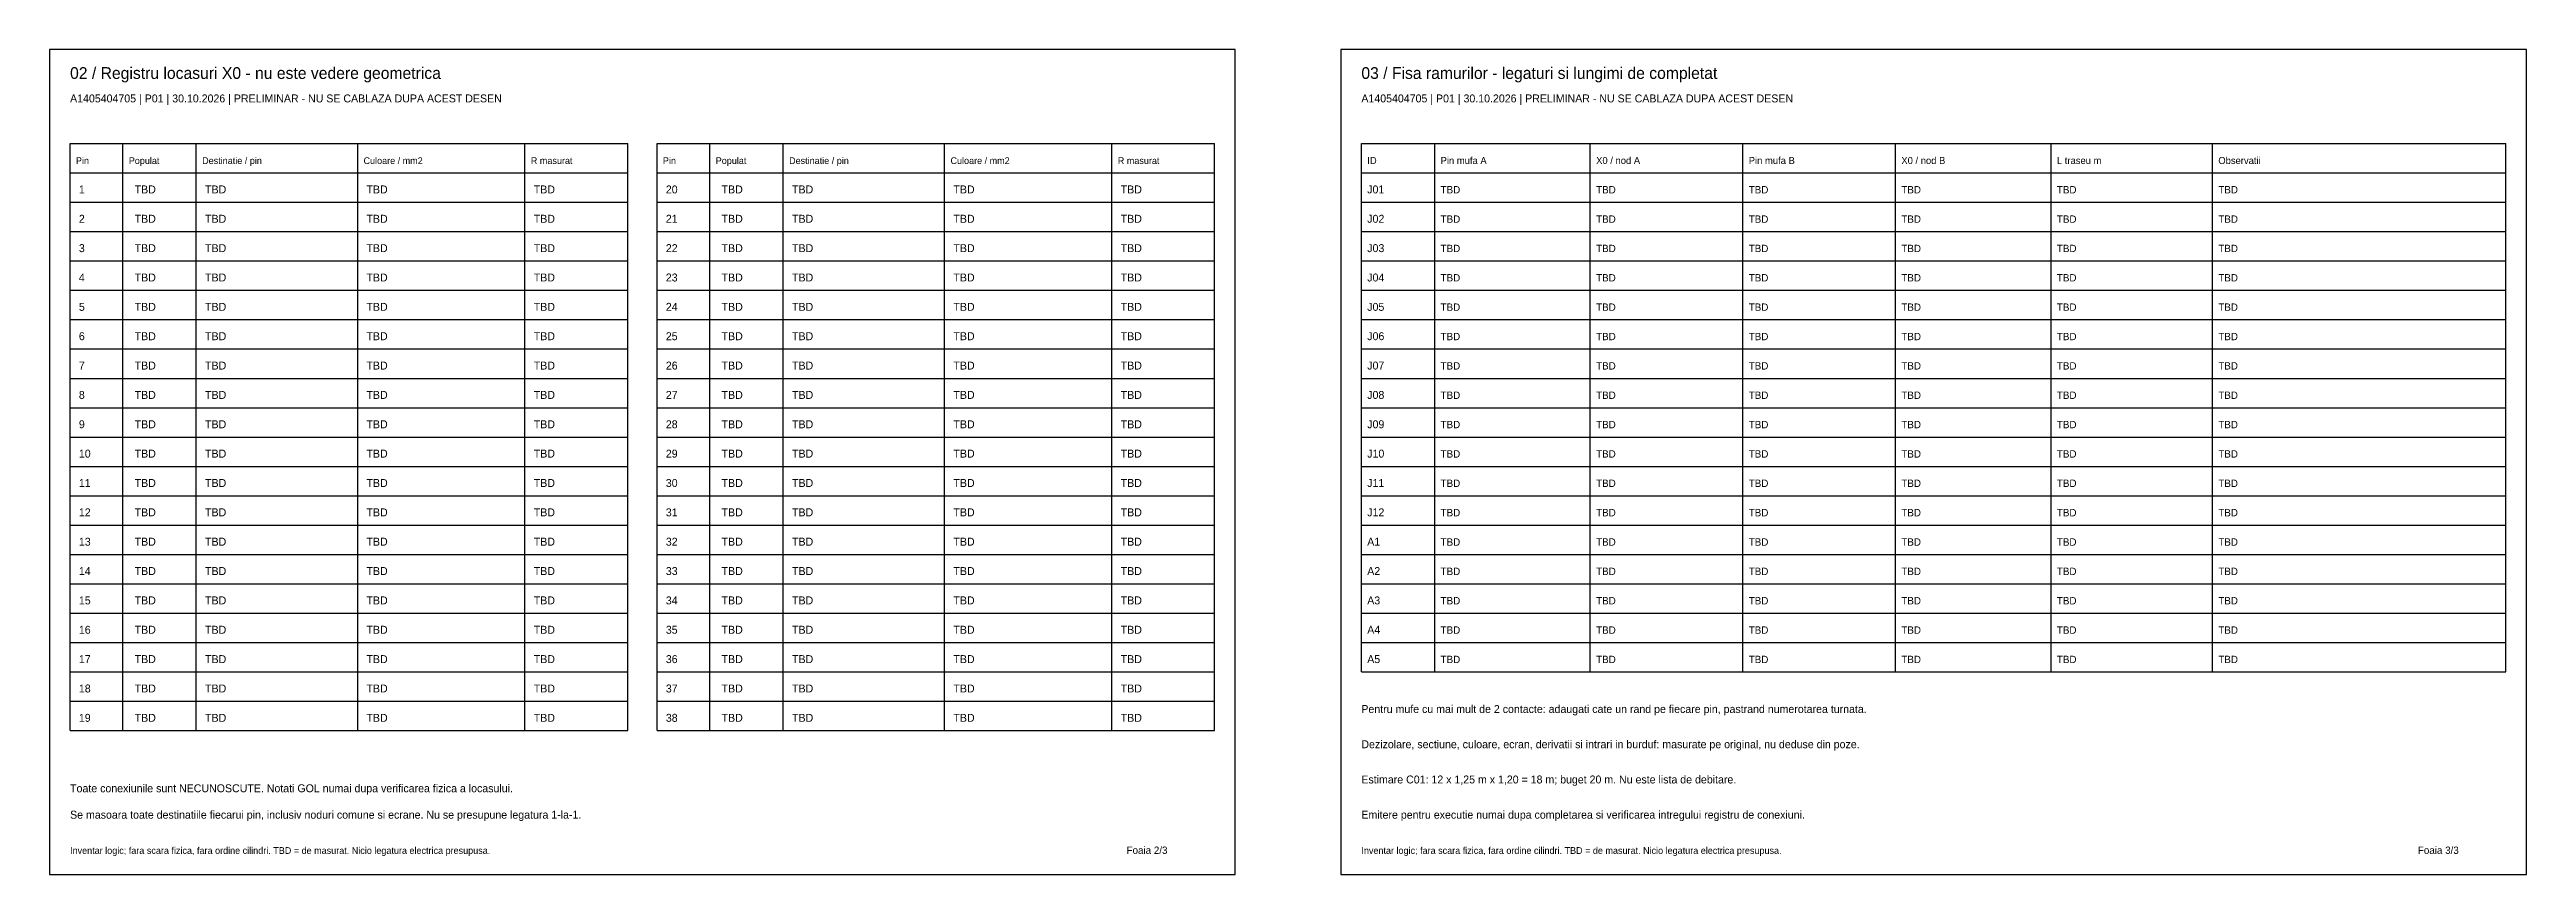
# Model space of a CAD drawing. Header units: millimetres. Extents: x 8 to 1292, y 8 to 289.
# Drawn here: x 448 to 1292, y 8 to 289 of the extents above; entities that cross this region are included whole.
import ezdxf

# ---------------------------------------------------------------- set-up
doc = ezdxf.new("R2010")
doc.units = ezdxf.units.MM
doc.layers.add('CADRU', color=7, linetype='Continuous')
doc.layers.add('NOTE', color=7, linetype='Continuous')

msp = doc.modelspace()

# ---------------------------------------------------------------- linework, layer by layer
at = {"layer": 'CADRU'}
for p, q in [((852, 289), (448, 289)), ((448, 289), (448, 8)), ((852, 8), (852, 289)), ((1292, 289), (888, 289)), ((888, 289), (888, 8)), ((1292, 8), (1292, 289)), ((448, 8), (852, 8)), ((888, 8), (1292, 8))]:
    msp.add_line(p, q, dxfattribs=at)
at = {"layer": 'NOTE'}
for p, q in [((455, 57), (455, 257)), ((455, 257), (645, 257)), ((473, 57), (473, 257)), ((498, 57), (498, 257)), ((553, 57), (553, 257)), ((610, 57), (610, 257)), ((645, 57), (645, 257)), ((655, 57), (655, 257)), ((655, 257), (845, 257)), ((673, 57), (673, 257)), ((698, 57), (698, 257)), ((753, 57), (753, 257)), ((810, 57), (810, 257)), ((845, 57), (845, 257)), ((895, 77), (895, 257)), ((895, 257), (1285, 257)), ((920, 77), (920, 257)), ((973, 77), (973, 257)), ((1025, 77), (1025, 257)), ((1077, 77), (1077, 257)), ((1130, 77), (1130, 257)), ((1185, 77), (1185, 257)), ((1285, 77), (1285, 257)), ((455, 247), (645, 247)), ((655, 247), (845, 247)), ((895, 247), (1285, 247)), ((455, 237), (645, 237)), ((655, 237), (845, 237)), ((895, 237), (1285, 237)), ((455, 227), (645, 227)), ((655, 227), (845, 227)), ((895, 227), (1285, 227)), ((455, 217), (645, 217)), ((655, 217), (845, 217)), ((895, 217), (1285, 217)), ((455, 207), (645, 207)), ((655, 207), (845, 207)), ((895, 207), (1285, 207)), ((455, 197), (645, 197)), ((655, 197), (845, 197)), ((895, 197), (1285, 197)), ((455, 187), (645, 187)), ((655, 187), (845, 187)), ((895, 187), (1285, 187)), ((455, 177), (645, 177)), ((655, 177), (845, 177)), ((895, 177), (1285, 177)), ((455, 167), (645, 167)), ((655, 167), (845, 167)), ((895, 167), (1285, 167)), ((455, 157), (645, 157)), ((655, 157), (845, 157)), ((895, 157), (1285, 157)), ((455, 147), (645, 147)), ((655, 147), (845, 147)), ((895, 147), (1285, 147)), ((455, 137), (645, 137)), ((655, 137), (845, 137)), ((895, 137), (1285, 137)), ((455, 127), (645, 127)), ((655, 127), (845, 127)), ((895, 127), (1285, 127)), ((455, 117), (645, 117)), ((655, 117), (845, 117)), ((895, 117), (1285, 117)), ((455, 107), (645, 107)), ((655, 107), (845, 107)), ((895, 107), (1285, 107)), ((455, 97), (645, 97)), ((655, 97), (845, 97)), ((895, 97), (1285, 97)), ((455, 87), (645, 87)), ((655, 87), (845, 87)), ((895, 87), (1285, 87)), ((455, 77), (645, 77)), ((655, 77), (845, 77)), ((895, 77), (1285, 77)), ((455, 67), (645, 67)), ((655, 67), (845, 67)), ((455, 57), (645, 57)), ((655, 57), (845, 57))]:
    msp.add_line(p, q, dxfattribs=at)

# ---------------------------------------------------------------- texts
for s, height, p in [('02 / Registru locasuri X0 - nu este vedere geometrica', 4, (455, 279)), ('03 / Fisa ramurilor - legaturi si lungimi de completat', 4, (895, 279)), ('A1405404705 | P01 | 30.10.2026 | PRELIMINAR - NU SE CABLAZA DUPA ACEST DESEN', 2.7, (455, 271)), ('A1405404705 | P01 | 30.10.2026 | PRELIMINAR - NU SE CABLAZA DUPA ACEST DESEN', 2.7, (895, 271)), ('Pin', 2.3, (457, 250)), ('Populat', 2.3, (475, 250)), ('Destinatie / pin', 2.3, (500, 250)), ('Culoare / mm2', 2.3, (555, 250)), ('R masurat', 2.3, (612, 250)), ('Pin', 2.3, (657, 250)), ('Populat', 2.3, (675, 250)), ('Destinatie / pin', 2.3, (700, 250)), ('Culoare / mm2', 2.3, (755, 250)), ('R masurat', 2.3, (812, 250)), ('ID', 2.4, (897, 250)), ('Pin mufa A', 2.4, (922, 250)), ('X0 / nod A', 2.4, (975, 250)), ('Pin mufa B', 2.4, (1027, 250)), ('X0 / nod B', 2.4, (1079, 250)), ('L traseu m', 2.4, (1132, 250)), ('Observatii', 2.4, (1187, 250)), ('1', 2.7, (458, 240)), ('TBD', 2.7, (477, 240)), ('TBD', 2.7, (501, 240)), ('TBD', 2.7, (556, 240)), ('TBD', 2.7, (613, 240)), ('20', 2.7, (658, 240)), ('TBD', 2.7, (677, 240)), ('TBD', 2.7, (701, 240)), ('TBD', 2.7, (756, 240)), ('TBD', 2.7, (813, 240)), ('J01', 2.7, (897, 240)), ('TBD', 2.5, (922, 240)), ('TBD', 2.5, (975, 240)), ('TBD', 2.5, (1027, 240)), ('TBD', 2.5, (1079, 240)), ('TBD', 2.5, (1132, 240)), ('TBD', 2.5, (1187, 240)), ('2', 2.7, (458, 230)), ('TBD', 2.7, (477, 230)), ('TBD', 2.7, (501, 230)), ('TBD', 2.7, (556, 230)), ('TBD', 2.7, (613, 230)), ('21', 2.7, (658, 230)), ('TBD', 2.7, (677, 230)), ('TBD', 2.7, (701, 230)), ('TBD', 2.7, (756, 230)), ('TBD', 2.7, (813, 230)), ('J02', 2.7, (897, 230)), ('TBD', 2.5, (922, 230)), ('TBD', 2.5, (975, 230)), ('TBD', 2.5, (1027, 230)), ('TBD', 2.5, (1079, 230)), ('TBD', 2.5, (1132, 230)), ('TBD', 2.5, (1187, 230)), ('3', 2.7, (458, 220)), ('TBD', 2.7, (477, 220)), ('TBD', 2.7, (501, 220)), ('TBD', 2.7, (556, 220)), ('TBD', 2.7, (613, 220)), ('22', 2.7, (658, 220)), ('TBD', 2.7, (677, 220)), ('TBD', 2.7, (701, 220)), ('TBD', 2.7, (756, 220)), ('TBD', 2.7, (813, 220)), ('J03', 2.7, (897, 220)), ('TBD', 2.5, (922, 220)), ('TBD', 2.5, (975, 220)), ('TBD', 2.5, (1027, 220)), ('TBD', 2.5, (1079, 220)), ('TBD', 2.5, (1132, 220)), ('TBD', 2.5, (1187, 220)), ('4', 2.7, (458, 210)), ('TBD', 2.7, (477, 210)), ('TBD', 2.7, (501, 210)), ('TBD', 2.7, (556, 210)), ('TBD', 2.7, (613, 210)), ('23', 2.7, (658, 210)), ('TBD', 2.7, (677, 210)), ('TBD', 2.7, (701, 210)), ('TBD', 2.7, (756, 210)), ('TBD', 2.7, (813, 210)), ('J04', 2.7, (897, 210)), ('TBD', 2.5, (922, 210)), ('TBD', 2.5, (975, 210)), ('TBD', 2.5, (1027, 210)), ('TBD', 2.5, (1079, 210)), ('TBD', 2.5, (1132, 210)), ('TBD', 2.5, (1187, 210)), ('5', 2.7, (458, 200)), ('TBD', 2.7, (477, 200)), ('TBD', 2.7, (501, 200)), ('TBD', 2.7, (556, 200)), ('TBD', 2.7, (613, 200)), ('24', 2.7, (658, 200)), ('TBD', 2.7, (677, 200)), ('TBD', 2.7, (701, 200)), ('TBD', 2.7, (756, 200)), ('TBD', 2.7, (813, 200)), ('J05', 2.7, (897, 200)), ('TBD', 2.5, (922, 200)), ('TBD', 2.5, (975, 200)), ('TBD', 2.5, (1027, 200)), ('TBD', 2.5, (1079, 200)), ('TBD', 2.5, (1132, 200)), ('TBD', 2.5, (1187, 200)), ('6', 2.7, (458, 190)), ('TBD', 2.7, (477, 190)), ('TBD', 2.7, (501, 190)), ('TBD', 2.7, (556, 190)), ('TBD', 2.7, (613, 190)), ('25', 2.7, (658, 190)), ('TBD', 2.7, (677, 190)), ('TBD', 2.7, (701, 190)), ('TBD', 2.7, (756, 190)), ('TBD', 2.7, (813, 190)), ('J06', 2.7, (897, 190)), ('TBD', 2.5, (922, 190)), ('TBD', 2.5, (975, 190)), ('TBD', 2.5, (1027, 190)), ('TBD', 2.5, (1079, 190)), ('TBD', 2.5, (1132, 190)), ('TBD', 2.5, (1187, 190)), ('7', 2.7, (458, 180)), ('TBD', 2.7, (477, 180)), ('TBD', 2.7, (501, 180)), ('TBD', 2.7, (556, 180)), ('TBD', 2.7, (613, 180)), ('26', 2.7, (658, 180)), ('TBD', 2.7, (677, 180)), ('TBD', 2.7, (701, 180)), ('TBD', 2.7, (756, 180)), ('TBD', 2.7, (813, 180)), ('J07', 2.7, (897, 180)), ('TBD', 2.5, (922, 180)), ('TBD', 2.5, (975, 180)), ('TBD', 2.5, (1027, 180)), ('TBD', 2.5, (1079, 180)), ('TBD', 2.5, (1132, 180)), ('TBD', 2.5, (1187, 180)), ('8', 2.7, (458, 170)), ('TBD', 2.7, (477, 170)), ('TBD', 2.7, (501, 170)), ('TBD', 2.7, (556, 170)), ('TBD', 2.7, (613, 170)), ('27', 2.7, (658, 170)), ('TBD', 2.7, (677, 170)), ('TBD', 2.7, (701, 170)), ('TBD', 2.7, (756, 170)), ('TBD', 2.7, (813, 170)), ('J08', 2.7, (897, 170)), ('TBD', 2.5, (922, 170)), ('TBD', 2.5, (975, 170)), ('TBD', 2.5, (1027, 170)), ('TBD', 2.5, (1079, 170)), ('TBD', 2.5, (1132, 170)), ('TBD', 2.5, (1187, 170)), ('9', 2.7, (458, 160)), ('TBD', 2.7, (477, 160)), ('TBD', 2.7, (501, 160)), ('TBD', 2.7, (556, 160)), ('TBD', 2.7, (613, 160)), ('28', 2.7, (658, 160)), ('TBD', 2.7, (677, 160)), ('TBD', 2.7, (701, 160)), ('TBD', 2.7, (756, 160)), ('TBD', 2.7, (813, 160)), ('J09', 2.7, (897, 160)), ('TBD', 2.5, (922, 160)), ('TBD', 2.5, (975, 160)), ('TBD', 2.5, (1027, 160)), ('TBD', 2.5, (1079, 160)), ('TBD', 2.5, (1132, 160)), ('TBD', 2.5, (1187, 160)), ('10', 2.7, (458, 150)), ('TBD', 2.7, (477, 150)), ('TBD', 2.7, (501, 150)), ('TBD', 2.7, (556, 150)), ('TBD', 2.7, (613, 150)), ('29', 2.7, (658, 150)), ('TBD', 2.7, (677, 150)), ('TBD', 2.7, (701, 150)), ('TBD', 2.7, (756, 150)), ('TBD', 2.7, (813, 150)), ('J10', 2.7, (897, 150)), ('TBD', 2.5, (922, 150)), ('TBD', 2.5, (975, 150)), ('TBD', 2.5, (1027, 150)), ('TBD', 2.5, (1079, 150)), ('TBD', 2.5, (1132, 150)), ('TBD', 2.5, (1187, 150)), ('11', 2.7, (458, 140)), ('TBD', 2.7, (477, 140)), ('TBD', 2.7, (501, 140)), ('TBD', 2.7, (556, 140)), ('TBD', 2.7, (613, 140)), ('30', 2.7, (658, 140)), ('TBD', 2.7, (677, 140)), ('TBD', 2.7, (701, 140)), ('TBD', 2.7, (756, 140)), ('TBD', 2.7, (813, 140)), ('J11', 2.7, (897, 140)), ('TBD', 2.5, (922, 140)), ('TBD', 2.5, (975, 140)), ('TBD', 2.5, (1027, 140)), ('TBD', 2.5, (1079, 140)), ('TBD', 2.5, (1132, 140)), ('TBD', 2.5, (1187, 140)), ('12', 2.7, (458, 130)), ('TBD', 2.7, (477, 130)), ('TBD', 2.7, (501, 130)), ('TBD', 2.7, (556, 130)), ('TBD', 2.7, (613, 130)), ('31', 2.7, (658, 130)), ('TBD', 2.7, (677, 130)), ('TBD', 2.7, (701, 130)), ('TBD', 2.7, (756, 130)), ('TBD', 2.7, (813, 130)), ('J12', 2.7, (897, 130)), ('TBD', 2.5, (922, 130)), ('TBD', 2.5, (975, 130)), ('TBD', 2.5, (1027, 130)), ('TBD', 2.5, (1079, 130)), ('TBD', 2.5, (1132, 130)), ('TBD', 2.5, (1187, 130)), ('13', 2.7, (458, 120)), ('TBD', 2.7, (477, 120)), ('TBD', 2.7, (501, 120)), ('TBD', 2.7, (556, 120)), ('TBD', 2.7, (613, 120)), ('32', 2.7, (658, 120)), ('TBD', 2.7, (677, 120)), ('TBD', 2.7, (701, 120)), ('TBD', 2.7, (756, 120)), ('TBD', 2.7, (813, 120)), ('A1', 2.7, (897, 120)), ('TBD', 2.5, (922, 120)), ('TBD', 2.5, (975, 120)), ('TBD', 2.5, (1027, 120)), ('TBD', 2.5, (1079, 120)), ('TBD', 2.5, (1132, 120)), ('TBD', 2.5, (1187, 120)), ('14', 2.7, (458, 110)), ('TBD', 2.7, (477, 110)), ('TBD', 2.7, (501, 110)), ('TBD', 2.7, (556, 110)), ('TBD', 2.7, (613, 110)), ('33', 2.7, (658, 110)), ('TBD', 2.7, (677, 110)), ('TBD', 2.7, (701, 110)), ('TBD', 2.7, (756, 110)), ('TBD', 2.7, (813, 110)), ('A2', 2.7, (897, 110)), ('TBD', 2.5, (922, 110)), ('TBD', 2.5, (975, 110)), ('TBD', 2.5, (1027, 110)), ('TBD', 2.5, (1079, 110)), ('TBD', 2.5, (1132, 110)), ('TBD', 2.5, (1187, 110)), ('15', 2.7, (458, 100)), ('TBD', 2.7, (477, 100)), ('TBD', 2.7, (501, 100)), ('TBD', 2.7, (556, 100)), ('TBD', 2.7, (613, 100)), ('34', 2.7, (658, 100)), ('TBD', 2.7, (677, 100)), ('TBD', 2.7, (701, 100)), ('TBD', 2.7, (756, 100)), ('TBD', 2.7, (813, 100)), ('A3', 2.7, (897, 100)), ('TBD', 2.5, (922, 100)), ('TBD', 2.5, (975, 100)), ('TBD', 2.5, (1027, 100)), ('TBD', 2.5, (1079, 100)), ('TBD', 2.5, (1132, 100)), ('TBD', 2.5, (1187, 100)), ('16', 2.7, (458, 90)), ('TBD', 2.7, (477, 90)), ('TBD', 2.7, (501, 90)), ('TBD', 2.7, (556, 90)), ('TBD', 2.7, (613, 90)), ('35', 2.7, (658, 90)), ('TBD', 2.7, (677, 90)), ('TBD', 2.7, (701, 90)), ('TBD', 2.7, (756, 90)), ('TBD', 2.7, (813, 90)), ('A4', 2.7, (897, 90)), ('TBD', 2.5, (922, 90)), ('TBD', 2.5, (975, 90)), ('TBD', 2.5, (1027, 90)), ('TBD', 2.5, (1079, 90)), ('TBD', 2.5, (1132, 90)), ('TBD', 2.5, (1187, 90)), ('17', 2.7, (458, 80)), ('TBD', 2.7, (477, 80)), ('TBD', 2.7, (501, 80)), ('TBD', 2.7, (556, 80)), ('TBD', 2.7, (613, 80)), ('36', 2.7, (658, 80)), ('TBD', 2.7, (677, 80)), ('TBD', 2.7, (701, 80)), ('TBD', 2.7, (756, 80)), ('TBD', 2.7, (813, 80)), ('A5', 2.7, (897, 80)), ('TBD', 2.5, (922, 80)), ('TBD', 2.5, (975, 80)), ('TBD', 2.5, (1027, 80)), ('TBD', 2.5, (1079, 80)), ('TBD', 2.5, (1132, 80)), ('TBD', 2.5, (1187, 80)), ('18', 2.7, (458, 70)), ('TBD', 2.7, (477, 70)), ('TBD', 2.7, (501, 70)), ('TBD', 2.7, (556, 70)), ('TBD', 2.7, (613, 70)), ('37', 2.7, (658, 70)), ('TBD', 2.7, (677, 70)), ('TBD', 2.7, (701, 70)), ('TBD', 2.7, (756, 70)), ('TBD', 2.7, (813, 70)), ('19', 2.7, (458, 60)), ('TBD', 2.7, (477, 60)), ('TBD', 2.7, (501, 60)), ('TBD', 2.7, (556, 60)), ('TBD', 2.7, (613, 60)), ('38', 2.7, (658, 60)), ('TBD', 2.7, (677, 60)), ('TBD', 2.7, (701, 60)), ('TBD', 2.7, (756, 60)), ('TBD', 2.7, (813, 60)), ('Pentru mufe cu mai mult de 2 contacte: adaugati cate un rand pe fiecare pin, pastrand numerotarea turnata.', 2.7, (895, 63)), ('Dezizolare, sectiune, culoare, ecran, derivatii si intrari in burduf: masurate pe original, nu deduse din poze.', 2.7, (895, 51)), ('Toate conexiunile sunt NECUNOSCUTE. Notati GOL numai dupa verificarea fizica a locasului.', 2.7, (455, 36)), ('Estimare C01: 12 x 1,25 m x 1,20 = 18 m; buget 20 m. Nu este lista de debitare.', 2.7, (895, 39)), ('Se masoara toate destinatiile fiecarui pin, inclusiv noduri comune si ecrane. Nu se presupune legatura 1-la-1.', 2.7, (455, 27)), ('Emitere pentru executie numai dupa completarea si verificarea intregului registru de conexiuni.', 2.7, (895, 27)), ('Inventar logic; fara scara fizica, fara ordine cilindri. TBD = de masurat. Nicio legatura electrica presupusa.', 2.3, (455, 15)), ('Foaia 2/3', 2.5, (815, 15)), ('Inventar logic; fara scara fizica, fara ordine cilindri. TBD = de masurat. Nicio legatura electrica presupusa.', 2.3, (895, 15)), ('Foaia 3/3', 2.5, (1255, 15))]:
    msp.add_text(s, height=height, dxfattribs=at).set_placement(p)

doc.saveas('drawing.dxf')
